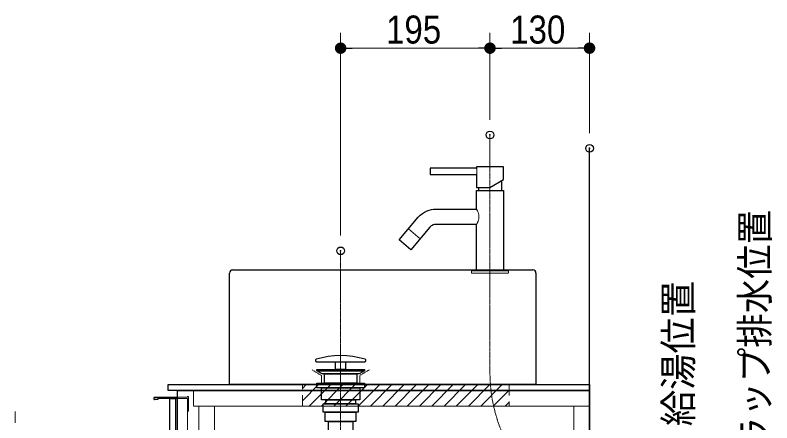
# Model space of a CAD drawing. Units: millimetres, scale not verified. Extents: x -6062 to 6062, y -3045 to 3045.
# Drawn here: x -1468 to -479, y -1430 to -897 of the extents above; entities that cross this region are included whole.
import ezdxf
from ezdxf.enums import TextEntityAlignment as Align

# ---------------------------------------------------------------- set-up
doc = ezdxf.new("R2010")
doc.units = ezdxf.units.MM
doc.header["$LTSCALE"] = 20
doc.header["$PDMODE"] = 32
doc.header["$PDSIZE"] = 10
doc.linetypes.add('USER1', pattern=[1.11, 0.71, -0.4])
doc.linetypes.add('USER2', pattern=[2.91, 1.76, -0.4, 0.35, -0.4])
for name, color, linetype, lineweight in [('0-0_5ボウル・キャビネット', 7, 'Continuous', 15), ('0-2_4給排水', 7, 'Continuous', 30), ('0-4_2寸法-2', 7, 'Continuous', 15), ('0-5_0', 7, 'Continuous', 25), ('0-7_2寸法-1', 7, 'Continuous', 15)]:
    doc.layers.add(name, color=color, linetype=linetype, lineweight=lineweight)
doc.layers.add('0-6_Defpoints', color=7, linetype='Continuous')
doc.styles.add('ＭＳ Ｐゴシック', font='')
doc.styles.get('ＭＳ Ｐゴシック').set_extended_font_data('MS PGothic')

# ---------------------------------------------------------------- blocks, each defined once
blk = doc.blocks.new('グループ-4')
at = {"layer": '0-0_5ボウル・キャビネット', "lineweight": 30}
blk.add_line((12080, -24600), (19920, -24600), dxfattribs=at)
blk.add_lwpolyline([(20000, -24680), (20000, -27600), (12000, -27600), (12000, -24680)], dxfattribs=at)
at = {"layer": '0-0_5ボウル・キャビネット', "linetype": 'USER1'}
blk.add_lwpolyline([(15650, -27211.1), (15400, -27360), (15400, -27560), (14400, -27560), (14400, -27360), (14150, -27211.1)], dxfattribs=at)
at = {"layer": '0-0_5ボウル・キャビネット', "lineweight": 30}
for centre, start, end in [((12080, -24680), 90, 180), ((19920, -24680), 0, 90)]:
    blk.add_arc(centre, 80, start, end, dxfattribs=at)
blk = doc.blocks.new('グループ-8')
at = {"layer": '0-2_4給排水', "linetype": 'USER1', "lineweight": 15}
for p, q in [((18450, -24600), (18450, -24620)), ((19150, -24620), (19150, -24600))]:
    blk.add_line(p, q, dxfattribs=at)
blk.add_lwpolyline([(19280, -24680), (18320, -24680), (18320, -24620), (19280, -24620)], close=True, dxfattribs=at)
blk = doc.blocks.new('グループ-9')
at = {"layer": '0-2_4給排水'}
for p, q in [((19100, -22266.8), (19100, -22520)), ((18500, -22440), (18500, -22520))]:
    blk.add_line(p, q, dxfattribs=at)
at = {"layer": '0-2_4給排水', "lineweight": 15}
blk.add_line((16977.8, -23784), (16671.4, -23526.9), dxfattribs=at)
at = {"layer": '0-2_4給排水', "linetype": 'USER2', "lineweight": 15}
for points in [[(18800, -25180), (18800, -24600), (18800, -21070)], [(18800, -27287.9), (18800, -27195.1), (18800, -26665.6), (18800, -24680)]]:
    blk.add_lwpolyline(points, dxfattribs=at)
at = {"layer": '0-2_4給排水'}
blk.add_lwpolyline([(17240, -22100), (18450, -22100), (18450, -22440), (18800, -22440), (19149.9, -22238), (19150, -21900), (18450, -21900), (18450, -21940), (17240, -21940)], close=True, dxfattribs=at)
at = {"layer": '0-2_4給排水', "lineweight": 15}
for points in [[(18450, -21940), (18450.1, -21940.4), (18450.4, -21941.6), (18450.8, -21943.6), (18451.4, -21946.4), (18452.1, -21949.8), (18452.9, -21954), (18453.8, -21958.7), (18454.7, -21964.1), (18455.6, -21969.9), (18456.5, -21976.2), (18457.3, -21982.9), (18457.9, -21989.9), (18458.5, -21997.2), (18458.9, -22004.7), (18459.2, -22012.3), (18459.3, -22020), (18459.2, -22024), (18459.2, -22028.1), (18458.9, -22036.1), (18458.4, -22043.9), (18457.8, -22051.4), (18457.1, -22058.5), (18456.3, -22065.3), (18455.4, -22071.5), (18454.5, -22077.3), (18453.6, -22082.4), (18452.7, -22087), (18452, -22090.9), (18451.3, -22094.2), (18450.7, -22096.7), (18450.3, -22098.5), (18450.1, -22099.6), (18450, -22100)], [(18450, -23008), (18450.6, -23009), (18452.3, -23012.1), (18455.1, -23017.2), (18458.9, -23024.1), (18463.5, -23032.7), (18468.7, -23042.9), (18474.3, -23054.6), (18480.3, -23067.6), (18486.3, -23081.8), (18492.1, -23097.2), (18497.7, -23113.7), (18502.7, -23131.2), (18506.9, -23149.6), (18510.1, -23168.8), (18512.1, -23188.5), (18512.8, -23208.5), (18512, -23228.6), (18509.9, -23248.5), (18506.6, -23267.7), (18502.3, -23286.3), (18497.2, -23303.9), (18491.5, -23320.5), (18485.6, -23335.9), (18479.5, -23350.1), (18473.6, -23363), (18468, -23374.4), (18462.9, -23384.4), (18458.5, -23392.7), (18454.9, -23399.3), (18452.2, -23404.1), (18450.6, -23407.1), (18450, -23408)]]:
    blk.add_lwpolyline(points, dxfattribs=at)
at = {"layer": '0-2_4給排水'}
blk.add_lwpolyline([(18450, -24600), (18450, -23408), (17386.5, -23408), (17366.8, -23409), (17347.3, -23411.9), (17328.2, -23416.7), (17309.6, -23423.4), (17288.1, -23433.9), (17268.1, -23446.9), (17249.7, -23462.1), (17233.3, -23479.5), (16736.1, -24072), (16429.7, -23814.9), (16926.9, -23222.3), (16928.6, -23220.3), (16979.4, -23167.3), (17034.9, -23121.9), (17093.4, -23084.5), (17155.8, -23054.2), (17211.5, -23034.1), (17268.9, -23019.7), (17327.4, -23010.9), (17386.5, -23008), (18450, -23008), (18450, -22520), (19150, -22520), (19150, -24600)], dxfattribs=at)
at = {"layer": '0-2_4給排水', "linetype": 'USER2', "lineweight": 15}
blk.add_arc((22850.1, -27287.9), 4050.1, 180, 206.65949, dxfattribs=at)
at = {"layer": '0-2_4給排水'}
blk.add_blockref('グループ-8', (0, 0), dxfattribs=at)
blk = doc.blocks.new('グループ-10')
at = {"layer": '0-2_4給排水', "linetype": 'USER2', "lineweight": 15}
blk.add_line((14900, -24100), (14900, -32940), dxfattribs=at)
at = {"layer": '0-2_4給排水'}
for p, q in [((14240, -26965.2), (14240, -26970)), ((14270, -27000), (15530, -27000)), ((15560, -26970), (15560, -26965.2))]:
    blk.add_line(p, q, dxfattribs=at)
for points in [[(14770, -27000), (15030, -27000), (15030, -27200), (14770, -27200)], [(14280, -27200), (15520, -27200), (15520, -27240), (14280, -27240)], [(14418.7, -27320), (14280, -27240), (15520, -27240), (15379.8, -27320)], [(14480, -27320), (15320, -27320), (15320, -27560), (14480, -27560)], [(14280, -27560), (15520, -27560), (15520, -27680), (14280, -27680)], [(14400, -27680), (15400, -27680), (15400, -28000), (14400, -28000)], [(14510, -28000), (15290, -28000), (15290, -28100), (14510, -28100)], [(14440, -28100), (15360, -28100), (15360, -28320), (14440, -28320)], [(14500, -28320), (15300, -28320), (15300, -28560), (14500, -28560)], [(14580, -28560), (15220, -28560), (15220, -29920), (14580, -29920)]]:
    blk.add_lwpolyline(points, close=True, dxfattribs=at)
for centre, radius, start, end in [((14900, -29002.5), 2162.5, 72.8168, 107.1832), ((14270, -26965.2), 30, 107.1832, 180), ((14270, -26970), 30, 180, 270), ((15530, -26970), 30, 270, 0), ((15530, -26965.2), 30, 0, 72.8168)]:
    blk.add_arc(centre, radius, start, end, dxfattribs=at)
blk = doc.blocks.new('_Dot')
at = {"layer": '0-5_0'}
blk.add_line((-10, 0), (-20, 0), dxfattribs=at)
for points in [[(0, 0), (-10, 0), (-9.92, 1.25)], [(0, 0), (-9.92, -1.25), (-10, 0)], [(0, 0), (-9.92, 1.25), (-9.69, 2.49)], [(0, 0), (-9.69, -2.49), (-9.92, -1.25)], [(0, 0), (-9.69, 2.49), (-9.3, 3.68)], [(0, 0), (-9.3, -3.68), (-9.69, -2.49)], [(0, 0), (-9.3, 3.68), (-8.76, 4.82)], [(0, 0), (-8.76, -4.82), (-9.3, -3.68)], [(0, 0), (-8.76, 4.82), (-8.09, 5.88)], [(0, 0), (-8.09, -5.88), (-8.76, -4.82)], [(0, 0), (-8.09, 5.88), (-7.29, 6.85)], [(0, 0), (-7.29, -6.85), (-8.09, -5.88)], [(0, 0), (-7.29, 6.85), (-6.37, 7.71)], [(0, 0), (-6.37, -7.71), (-7.29, -6.85)], [(0, 0), (-6.37, 7.71), (-5.36, 8.44)], [(0, 0), (-5.36, -8.44), (-6.37, -7.71)], [(0, 0), (-5.36, 8.44), (-4.26, 9.05)], [(0, 0), (-4.26, -9.05), (-5.36, -8.44)], [(0, 0), (-4.26, 9.05), (-3.09, 9.51)], [(0, 0), (-3.09, -9.51), (-4.26, -9.05)], [(0, 0), (-3.09, 9.51), (-1.87, 9.82)], [(0, 0), (-1.87, -9.82), (-3.09, -9.51)], [(0, 0), (-1.87, 9.82), (-0.63, 9.98)], [(0, 0), (-0.63, -9.98), (-1.87, -9.82)], [(0, 0), (-0.63, 9.98), (0.63, 9.98)], [(0, 0), (0.63, -9.98), (-0.63, -9.98)], [(0, 0), (0.63, 9.98), (1.87, 9.82)], [(0, 0), (1.87, 9.82), (3.09, 9.51)], [(0, 0), (3.09, 9.51), (4.26, 9.05)], [(0, 0), (4.26, 9.05), (5.36, 8.44)], [(0, 0), (5.36, 8.44), (6.37, 7.71)], [(0, 0), (6.37, 7.71), (7.29, 6.85)], [(0, 0), (7.29, 6.85), (8.09, 5.88)], [(0, 0), (8.09, 5.88), (8.76, 4.82)], [(0, 0), (8.76, 4.82), (9.3, 3.68)], [(0, 0), (9.3, 3.68), (9.69, 2.49)], [(0, 0), (9.69, 2.49), (9.92, 1.25)], [(0, 0), (9.92, 1.25), (10, 0)], [(0, 0), (1.87, -9.82), (0.63, -9.98)], [(0, 0), (3.09, -9.51), (1.87, -9.82)], [(0, 0), (4.26, -9.05), (3.09, -9.51)], [(0, 0), (5.36, -8.44), (4.26, -9.05)], [(0, 0), (6.37, -7.71), (5.36, -8.44)], [(0, 0), (7.29, -6.85), (6.37, -7.71)], [(0, 0), (8.09, -5.88), (7.29, -6.85)], [(0, 0), (8.76, -4.82), (8.09, -5.88)], [(0, 0), (9.3, -3.68), (8.76, -4.82)], [(0, 0), (9.69, -2.49), (9.3, -3.68)], [(0, 0), (9.92, -1.25), (9.69, -2.49)], [(0, 0), (10, 0), (9.92, -1.25)]]:
    blk.add_solid(points, dxfattribs=at)
blk = doc.blocks.new('グループ-37')
at = {"layer": '0-0_5ボウル・キャビネット', "linetype": 'USER1'}
blk.add_lwpolyline([(19390, -33020), (19390, -33260), (19700, -33260), (19700, -30320), (19390, -30320), (19390, -32920)], dxfattribs=at)
blk = doc.blocks.new('グループ-38')
at = {"layer": '0-0_5ボウル・キャビネット', "lineweight": 30}
for p, q in [((10030, -27984), (10030, -27936)), ((10036, -27930), (10640, -27930)), ((10124, -27990), (10036, -27990)), ((10640, -33260), (10590, -33260))]:
    blk.add_line(p, q, dxfattribs=at)
at = {"layer": '0-0_5ボウル・キャビネット', "linetype": 'USER1'}
for p, q in [((10906, -27910), (10924, -27910)), ((10900, -28264), (10900, -32870)), ((10924, -28290), (10906, -28290)), ((19390, -30320), (10900, -30320)), ((13320, -30320), (13320, -33260)), ((13630, -30320), (13630, -33260)), ((19390, -33260), (10900, -33260))]:
    blk.add_line(p, q, dxfattribs=at)
at = {"layer": '0-0_5ボウル・キャビネット', "lineweight": 30}
blk.add_lwpolyline([(10640, -27960), (10130, -27960), (10130, -27984)], dxfattribs=at)
blk.add_lwpolyline([(10590, -34110), (10440, -34110), (10440, -27960), (10590, -27960)], close=True, dxfattribs=at)
at = {"layer": '0-0_5ボウル・キャビネット', "linetype": 'USER1'}
for points in [[(10640, -27930), (10900, -27930), (10900, -27916)], [(10900, -28284), (10900, -27960), (10640, -27960)], [(10930, -27916), (10930, -28104), (10924, -28110), (10930, -28116), (10930, -28284)], [(10900, -33020), (10900, -33260), (10640, -33260)]]:
    blk.add_lwpolyline(points, dxfattribs=at)
blk.add_lwpolyline([(10750, -32920), (19540, -32920), (19540, -33020), (10750, -33020)], close=True, dxfattribs=at)
at = {"layer": '0-0_5ボウル・キャビネット', "lineweight": 30}
for centre, start, end in [((10036, -27936), 90, 180), ((10036, -27984), 180, 225), ((10036, -27984), 225, 270), ((10124, -27984), 270, 0)]:
    blk.add_arc(centre, 6, start, end, dxfattribs=at)
at = {"layer": '0-0_5ボウル・キャビネット', "linetype": 'USER1'}
for centre, start, end in [((10906, -27916), 90, 180), ((10924, -27916), 0, 90), ((10906, -28284), 180, 270), ((10924, -28284), 270, 0)]:
    blk.add_arc(centre, 6, start, end, dxfattribs=at)
at = {"layer": '0-0_5ボウル・キャビネット'}
blk.add_blockref('グループ-37', (0, 0), dxfattribs=at)
blk = doc.blocks.new('グループ-39')
at = {"layer": '0-0_5ボウル・キャビネット'}
blk.add_line((10640, -27750), (10640, -41400), dxfattribs=at)
at = {"layer": '0-0_5ボウル・キャビネット', "linetype": 'USER1'}
blk.add_line((20990, -28160), (20990, -39962), dxfattribs=at)
at = {"layer": '0-0_5ボウル・キャビネット', "lineweight": 30}
for points in [[(10400, -27600), (21400, -27600), (21400, -27750), (10400, -27750)], [(10640, -27750), (21400, -27750), (21400, -41400), (10640, -41400)]]:
    blk.add_lwpolyline(points, close=True, dxfattribs=at)
at = {"layer": '0-0_5ボウル・キャビネット', "linetype": 'USER1'}
blk.add_lwpolyline([(11060, -27750), (21400, -27750), (21400, -28160), (11060, -28160)], close=True, dxfattribs=at)
blk.add_lwpolyline([(11610, -28160), (11610, -29650), (11200, -29650), (11200, -28160)], dxfattribs=at)
at = {"layer": '0-0_5ボウル・キャビネット'}
blk.add_blockref('グループ-38', (0, 0), dxfattribs=at)

msp = doc.modelspace()

# ---------------------------------------------------------------- linework, layer by layer
at = {"layer": '0-0_5ボウル・キャビネット'}
for p, q in [((-1092.5, -1385), (-1087.5, -1380)), ((-1092.5, -1401), (-1071.5, -1380)), ((-1083.5, -1408), (-1055.5, -1380)), ((-1067.5, -1408), (-1039.5, -1380)), ((-1051.5, -1408), (-1023.5, -1380)), ((-1035.5, -1408), (-1007.5, -1380)), ((-1019.5, -1408), (-991.5, -1380)), ((-1003.5, -1408), (-975.5, -1380)), ((-987.5, -1408), (-959.5, -1380)), ((-971.5, -1408), (-943.5, -1380)), ((-955.5, -1408), (-927.5, -1380)), ((-939.5, -1408), (-911.5, -1380)), ((-923.5, -1408), (-895.5, -1380)), ((-907.5, -1408), (-879.5, -1380)), ((-891.5, -1408), (-863.5, -1380)), ((-875.5, -1408), (-847.5, -1380)), ((-859.5, -1408), (-831.5, -1380)), ((-843.5, -1408), (-822.5, -1387)), ((-827.5, -1408), (-822.5, -1403))]:
    msp.add_line(p, q, dxfattribs=at)
at = {"layer": '0-0_5ボウル・キャビネット', "lineweight": 30}
msp.add_lwpolyline([(-1317.5, -2070), (-717.5, -2070), (-717.5, -1070)], dxfattribs=at)
at = {"layer": '0-0_5ボウル・キャビネット', "linetype": 'USER1'}
msp.add_lwpolyline([(-1092.5, -1408), (-1092.5, -1380), (-822.5, -1380), (-822.5, -1408)], dxfattribs=at)
at = {"layer": '0-4_2寸法-2'}
msp.add_line((-1467.5, -1429.99), (-1467.5, -1414.99), dxfattribs=at)
at = {"layer": '0-6_Defpoints'}
for p in [(-847.5, -940), (-847.5, -1053.5), (-717.5, -1071), (-1042.5, -1205)]:
    msp.add_point(p, dxfattribs=at)
at = {"layer": '0-7_2寸法-1'}
for p, q in [((-1042.5, -1185), (-1042.5, -920)), ((-847.5, -1033.5), (-847.5, -920)), ((-847.5, -1033.5), (-847.5, -920)), ((-717.5, -1051), (-717.5, -920)), ((-1027.49, -940), (-862.51, -940)), ((-732.51, -940), (-832.49, -940))]:
    msp.add_line(p, q, dxfattribs=at)

# ---------------------------------------------------------------- block references
at = {"layer": '0-0_5ボウル・キャビネット', "xscale": 0.05, "yscale": 0.05}
for name in ['グループ-4', 'グループ-39']:
    msp.add_blockref(name, (-1787.5, 0), dxfattribs=at)
at = {"layer": '0-2_4給排水', "xscale": 0.05, "yscale": 0.05}
for name in ['グループ-9', 'グループ-10']:
    msp.add_blockref(name, (-1787.5, 0), dxfattribs=at)
at = {"layer": '0-7_2寸法-1', "xscale": 0.7503418, "yscale": 0.7503418, "rotation": 180}
for p in [(-1042.5, -940), (-847.5, -940)]:
    msp.add_blockref('_Dot', p, dxfattribs=at)
at = {"layer": '0-7_2寸法-1', "xscale": 0.7503418, "yscale": 0.7503418}
for p in [(-847.5, -940), (-717.5, -940)]:
    msp.add_blockref('_Dot', p, dxfattribs=at)

# ---------------------------------------------------------------- texts
at = {"layer": '0-4_2寸法-2', "style": 'ＭＳ Ｐゴシック'}
for s, width, p in [('Pトラップ排水位置', 0.9, (-472.48, -1540.42)), ('壁給水・給湯位置', 0.95, (-572.38, -1624.36))]:
    msp.add_text(s, height=36.66, rotation=90, dxfattribs=dict(at, width=width)).set_placement(p, align=Align.BOTTOM_LEFT)
at = {"layer": '0-7_2寸法-1', "style": 'ＭＳ Ｐゴシック', "width": 0.9}
for s, p in [('195', (-983.22, -944.96)), ('130', (-821.11, -944.96))]:
    msp.add_text(s, height=36.66, dxfattribs=at).set_placement(p, align=Align.BOTTOM_LEFT)

doc.saveas('drawing.dxf')
